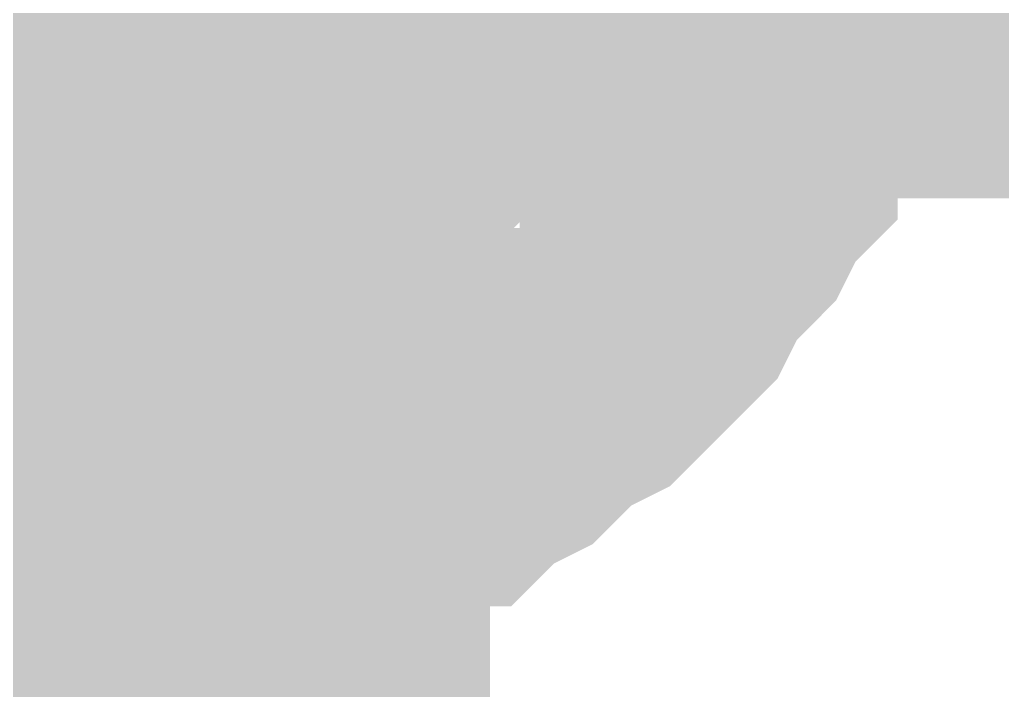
# Model space of a CAD drawing. Header units: inches. Extents: x 0 to 841, y 0 to 594.
# Drawn here: x 499.832 to 500.967, y 39.057 to 39.832 of the extents above; entities that cross this region are included whole.
import ezdxf

# ---------------------------------------------------------------- set-up
doc = ezdxf.new("R2010")
doc.units = ezdxf.units.IN
doc.layers.add('Sheet', color=255, linetype='Continuous')

msp = doc.modelspace()

# ---------------------------------------------------------------- linework, layer by layer
at = {"layer": 'Sheet'}
msp.add_lwpolyline([(499.746, 40, 0.508, 0.508, 1), (500.254, 40, 0.508, 0.508, 1)], format="xyseb", close=True, dxfattribs=at)
for points in [[(495.015, 39.9998, 0.7493, 0.7493, 0), (500.0006, 39.9998, 0.7493, 0.7493, 0)], [(505.0087, 39.9998, 0.7493, 0.7493, 0), (500.0006, 39.9998, 0.7493, 0.7493, 0)], [(500.0006, 39.9998, 0.7493, 0.7493, 0), (500.0006, 37.4843, 0.7493, 0.7493, 0)], [(500.7642, 39.9998, 0.2997, 0.2997, 0), (500.7642, 39.9549, 0.2997, 0.2997, 0), (500.7642, 39.9099, 0.2997, 0.2997, 0), (500.7642, 39.8875, 0.2997, 0.2997, 0), (500.7417, 39.8426, 0.2997, 0.2997, 0), (500.7417, 39.7976, 0.2997, 0.2997, 0), (500.7193, 39.7752, 0.2997, 0.2997, 0), (500.7193, 39.7303, 0.2997, 0.2997, 0), (500.6968, 39.7078, 0.2997, 0.2997, 0), (500.6968, 39.6629, 0.2997, 0.2997, 0), (500.6744, 39.6404, 0.2997, 0.2997, 0), (500.6519, 39.5955, 0.2997, 0.2997, 0), (500.6295, 39.573, 0.2997, 0.2997, 0), (500.607, 39.5506, 0.2997, 0.2997, 0), (500.5845, 39.5057, 0.2997, 0.2997, 0), (500.5621, 39.4832, 0.2997, 0.2997, 0), (500.5396, 39.4608, 0.2997, 0.2997, 0), (500.5172, 39.4383, 0.2997, 0.2997, 0), (500.4947, 39.4158, 0.2997, 0.2997, 0), (500.4498, 39.3934, 0.2997, 0.2997, 0), (500.4273, 39.3709, 0.2997, 0.2997, 0), (500.4049, 39.3485, 0.2997, 0.2997, 0), (500.36, 39.326, 0.2997, 0.2997, 0), (500.3375, 39.3035, 0.2997, 0.2997, 0), (500.2926, 39.3035, 0.2997, 0.2997, 0), (500.2701, 39.2811, 0.2997, 0.2997, 0), (500.2252, 39.2811, 0.2997, 0.2997, 0), (500.2028, 39.2586, 0.2997, 0.2997, 0), (500.1578, 39.2586, 0.2997, 0.2997, 0), (500.1129, 39.2362, 0.2997, 0.2997, 0), (500.0905, 39.2362, 0.2997, 0.2997, 0), (500.0456, 39.2362, 0.2997, 0.2997, 0), (500.0006, 39.2362, 0.2997, 0.2997, 0)], [(500.7642, 39.9998, 0.2997, 0.2997, 0), (500.7642, 39.9549, 0.2997, 0.2997, 0), (500.7642, 39.9099, 0.2997, 0.2997, 0), (500.7642, 39.8875, 0.2997, 0.2997, 0), (500.7417, 39.8426, 0.2997, 0.2997, 0), (500.7417, 39.7976, 0.2997, 0.2997, 0), (500.7193, 39.7752, 0.2997, 0.2997, 0), (500.7193, 39.7303, 0.2997, 0.2997, 0), (500.6968, 39.7078, 0.2997, 0.2997, 0), (500.6968, 39.6629, 0.2997, 0.2997, 0), (500.6744, 39.6404, 0.2997, 0.2997, 0), (500.6519, 39.5955, 0.2997, 0.2997, 0), (500.6295, 39.573, 0.2997, 0.2997, 0), (500.607, 39.5506, 0.2997, 0.2997, 0), (500.5845, 39.5057, 0.2997, 0.2997, 0), (500.5621, 39.4832, 0.2997, 0.2997, 0), (500.5396, 39.4608, 0.2997, 0.2997, 0), (500.5172, 39.4383, 0.2997, 0.2997, 0), (500.4947, 39.4158, 0.2997, 0.2997, 0), (500.4498, 39.3934, 0.2997, 0.2997, 0), (500.4273, 39.3709, 0.2997, 0.2997, 0), (500.4049, 39.3485, 0.2997, 0.2997, 0), (500.36, 39.326, 0.2997, 0.2997, 0), (500.3375, 39.3035, 0.2997, 0.2997, 0), (500.2926, 39.3035, 0.2997, 0.2997, 0), (500.2701, 39.2811, 0.2997, 0.2997, 0), (500.2252, 39.2811, 0.2997, 0.2997, 0), (500.2028, 39.2586, 0.2997, 0.2997, 0), (500.1578, 39.2586, 0.2997, 0.2997, 0), (500.1129, 39.2362, 0.2997, 0.2997, 0), (500.0905, 39.2362, 0.2997, 0.2997, 0), (500.0456, 39.2362, 0.2997, 0.2997, 0), (500.0006, 39.2362, 0.2997, 0.2997, 0)], [(500.7642, 39.9998, 0.2997, 0.2997, 0), (500.7642, 39.9549, 0.2997, 0.2997, 0), (500.7642, 39.9099, 0.2997, 0.2997, 0), (500.7642, 39.8875, 0.2997, 0.2997, 0), (500.7417, 39.8426, 0.2997, 0.2997, 0), (500.7417, 39.7976, 0.2997, 0.2997, 0), (500.7193, 39.7752, 0.2997, 0.2997, 0), (500.7193, 39.7303, 0.2997, 0.2997, 0), (500.6968, 39.7078, 0.2997, 0.2997, 0), (500.6968, 39.6629, 0.2997, 0.2997, 0), (500.6744, 39.6404, 0.2997, 0.2997, 0), (500.6519, 39.5955, 0.2997, 0.2997, 0), (500.6295, 39.573, 0.2997, 0.2997, 0), (500.607, 39.5506, 0.2997, 0.2997, 0), (500.5845, 39.5057, 0.2997, 0.2997, 0), (500.5621, 39.4832, 0.2997, 0.2997, 0), (500.5396, 39.4608, 0.2997, 0.2997, 0), (500.5172, 39.4383, 0.2997, 0.2997, 0), (500.4947, 39.4158, 0.2997, 0.2997, 0), (500.4498, 39.3934, 0.2997, 0.2997, 0), (500.4273, 39.3709, 0.2997, 0.2997, 0), (500.4049, 39.3485, 0.2997, 0.2997, 0), (500.36, 39.326, 0.2997, 0.2997, 0), (500.3375, 39.3035, 0.2997, 0.2997, 0), (500.2926, 39.3035, 0.2997, 0.2997, 0), (500.2701, 39.2811, 0.2997, 0.2997, 0), (500.2252, 39.2811, 0.2997, 0.2997, 0), (500.2028, 39.2586, 0.2997, 0.2997, 0), (500.1578, 39.2586, 0.2997, 0.2997, 0), (500.1129, 39.2362, 0.2997, 0.2997, 0), (500.0905, 39.2362, 0.2997, 0.2997, 0), (500.0456, 39.2362, 0.2997, 0.2997, 0), (500.0006, 39.2362, 0.2997, 0.2997, 0)], [(500.7642, 39.9998, 0.2997, 0.2997, 0), (500.7642, 39.9549, 0.2997, 0.2997, 0), (500.7642, 39.9099, 0.2997, 0.2997, 0), (500.7642, 39.8875, 0.2997, 0.2997, 0), (500.7417, 39.8426, 0.2997, 0.2997, 0), (500.7417, 39.7976, 0.2997, 0.2997, 0), (500.7193, 39.7752, 0.2997, 0.2997, 0), (500.7193, 39.7303, 0.2997, 0.2997, 0), (500.6968, 39.7078, 0.2997, 0.2997, 0), (500.6968, 39.6629, 0.2997, 0.2997, 0), (500.6744, 39.6404, 0.2997, 0.2997, 0), (500.6519, 39.5955, 0.2997, 0.2997, 0), (500.6295, 39.573, 0.2997, 0.2997, 0), (500.607, 39.5506, 0.2997, 0.2997, 0), (500.5845, 39.5057, 0.2997, 0.2997, 0), (500.5621, 39.4832, 0.2997, 0.2997, 0), (500.5396, 39.4608, 0.2997, 0.2997, 0), (500.5172, 39.4383, 0.2997, 0.2997, 0), (500.4947, 39.4158, 0.2997, 0.2997, 0), (500.4498, 39.3934, 0.2997, 0.2997, 0), (500.4273, 39.3709, 0.2997, 0.2997, 0), (500.4049, 39.3485, 0.2997, 0.2997, 0), (500.36, 39.326, 0.2997, 0.2997, 0), (500.3375, 39.3035, 0.2997, 0.2997, 0), (500.2926, 39.3035, 0.2997, 0.2997, 0), (500.2701, 39.2811, 0.2997, 0.2997, 0), (500.2252, 39.2811, 0.2997, 0.2997, 0), (500.2028, 39.2586, 0.2997, 0.2997, 0), (500.1578, 39.2586, 0.2997, 0.2997, 0), (500.1129, 39.2362, 0.2997, 0.2997, 0), (500.0905, 39.2362, 0.2997, 0.2997, 0), (500.0456, 39.2362, 0.2997, 0.2997, 0), (500.0006, 39.2362, 0.2997, 0.2997, 0)], [(500.5172, 39.9998, 0.2997, 0.2997, 0), (500.5172, 39.9773, 0.2997, 0.2997, 0), (500.5172, 39.9549, 0.2997, 0.2997, 0), (500.5172, 39.9099, 0.2997, 0.2997, 0), (500.5172, 39.8875, 0.2997, 0.2997, 0), (500.4947, 39.865, 0.2997, 0.2997, 0), (500.4947, 39.8426, 0.2997, 0.2997, 0), (500.4947, 39.8201, 0.2997, 0.2997, 0), (500.4723, 39.7976, 0.2997, 0.2997, 0), (500.4723, 39.7752, 0.2997, 0.2997, 0), (500.4498, 39.7527, 0.2997, 0.2997, 0), (500.4498, 39.7303, 0.2997, 0.2997, 0), (500.4273, 39.7078, 0.2997, 0.2997, 0), (500.4273, 39.6853, 0.2997, 0.2997, 0), (500.4049, 39.6629, 0.2997, 0.2997, 0), (500.3824, 39.6404, 0.2997, 0.2997, 0), (500.36, 39.6404, 0.2997, 0.2997, 0), (500.36, 39.618, 0.2997, 0.2997, 0), (500.3375, 39.5955, 0.2997, 0.2997, 0), (500.315, 39.573, 0.2997, 0.2997, 0), (500.2926, 39.573, 0.2997, 0.2997, 0), (500.2701, 39.5506, 0.2997, 0.2997, 0), (500.2477, 39.5506, 0.2997, 0.2997, 0), (500.2252, 39.5281, 0.2997, 0.2997, 0), (500.2028, 39.5281, 0.2997, 0.2997, 0), (500.1803, 39.5057, 0.2997, 0.2997, 0), (500.1578, 39.5057, 0.2997, 0.2997, 0), (500.1354, 39.5057, 0.2997, 0.2997, 0), (500.1129, 39.4832, 0.2997, 0.2997, 0), (500.0905, 39.4832, 0.2997, 0.2997, 0), (500.0456, 39.4832, 0.2997, 0.2997, 0), (500.0231, 39.4832, 0.2997, 0.2997, 0), (500.0006, 39.4832, 0.2997, 0.2997, 0)], [(500.5172, 39.9998, 0.2997, 0.2997, 0), (500.5172, 39.9773, 0.2997, 0.2997, 0), (500.5172, 39.9549, 0.2997, 0.2997, 0), (500.5172, 39.9099, 0.2997, 0.2997, 0), (500.5172, 39.8875, 0.2997, 0.2997, 0), (500.4947, 39.865, 0.2997, 0.2997, 0), (500.4947, 39.8426, 0.2997, 0.2997, 0), (500.4947, 39.8201, 0.2997, 0.2997, 0), (500.4723, 39.7976, 0.2997, 0.2997, 0), (500.4723, 39.7752, 0.2997, 0.2997, 0), (500.4498, 39.7527, 0.2997, 0.2997, 0), (500.4498, 39.7303, 0.2997, 0.2997, 0), (500.4273, 39.7078, 0.2997, 0.2997, 0), (500.4273, 39.6853, 0.2997, 0.2997, 0), (500.4049, 39.6629, 0.2997, 0.2997, 0), (500.3824, 39.6404, 0.2997, 0.2997, 0), (500.36, 39.6404, 0.2997, 0.2997, 0), (500.36, 39.618, 0.2997, 0.2997, 0), (500.3375, 39.5955, 0.2997, 0.2997, 0), (500.315, 39.573, 0.2997, 0.2997, 0), (500.2926, 39.573, 0.2997, 0.2997, 0), (500.2701, 39.5506, 0.2997, 0.2997, 0), (500.2477, 39.5506, 0.2997, 0.2997, 0), (500.2252, 39.5281, 0.2997, 0.2997, 0), (500.2028, 39.5281, 0.2997, 0.2997, 0), (500.1803, 39.5057, 0.2997, 0.2997, 0), (500.1578, 39.5057, 0.2997, 0.2997, 0), (500.1354, 39.5057, 0.2997, 0.2997, 0), (500.1129, 39.4832, 0.2997, 0.2997, 0), (500.0905, 39.4832, 0.2997, 0.2997, 0), (500.0456, 39.4832, 0.2997, 0.2997, 0), (500.0231, 39.4832, 0.2997, 0.2997, 0), (500.0006, 39.4832, 0.2997, 0.2997, 0)], [(500.5172, 39.9998, 0.2997, 0.2997, 0), (500.5172, 39.9773, 0.2997, 0.2997, 0), (500.5172, 39.9549, 0.2997, 0.2997, 0), (500.5172, 39.9099, 0.2997, 0.2997, 0), (500.5172, 39.8875, 0.2997, 0.2997, 0), (500.4947, 39.865, 0.2997, 0.2997, 0), (500.4947, 39.8426, 0.2997, 0.2997, 0), (500.4947, 39.8201, 0.2997, 0.2997, 0), (500.4723, 39.7976, 0.2997, 0.2997, 0), (500.4723, 39.7752, 0.2997, 0.2997, 0), (500.4498, 39.7527, 0.2997, 0.2997, 0), (500.4498, 39.7303, 0.2997, 0.2997, 0), (500.4273, 39.7078, 0.2997, 0.2997, 0), (500.4273, 39.6853, 0.2997, 0.2997, 0), (500.4049, 39.6629, 0.2997, 0.2997, 0), (500.3824, 39.6404, 0.2997, 0.2997, 0), (500.36, 39.6404, 0.2997, 0.2997, 0), (500.36, 39.618, 0.2997, 0.2997, 0), (500.3375, 39.5955, 0.2997, 0.2997, 0), (500.315, 39.573, 0.2997, 0.2997, 0), (500.2926, 39.573, 0.2997, 0.2997, 0), (500.2701, 39.5506, 0.2997, 0.2997, 0), (500.2477, 39.5506, 0.2997, 0.2997, 0), (500.2252, 39.5281, 0.2997, 0.2997, 0), (500.2028, 39.5281, 0.2997, 0.2997, 0), (500.1803, 39.5057, 0.2997, 0.2997, 0), (500.1578, 39.5057, 0.2997, 0.2997, 0), (500.1354, 39.5057, 0.2997, 0.2997, 0), (500.1129, 39.4832, 0.2997, 0.2997, 0), (500.0905, 39.4832, 0.2997, 0.2997, 0), (500.0456, 39.4832, 0.2997, 0.2997, 0), (500.0231, 39.4832, 0.2997, 0.2997, 0), (500.0006, 39.4832, 0.2997, 0.2997, 0)], [(500.7642, 39.8875, 0.0991, 0.0991, 0), (500.7417, 39.8426, 0.0991, 0.0991, 0), (500.7417, 39.7976, 0.0991, 0.0991, 0), (500.7193, 39.7752, 0.0991, 0.0991, 0), (500.7193, 39.7303, 0.0991, 0.0991, 0), (500.6968, 39.7078, 0.0991, 0.0991, 0), (500.6968, 39.6629, 0.0991, 0.0991, 0), (500.6744, 39.6404, 0.0991, 0.0991, 0), (500.6519, 39.5955, 0.0991, 0.0991, 0), (500.6295, 39.573, 0.0991, 0.0991, 0), (500.607, 39.5506, 0.0991, 0.0991, 0), (500.5845, 39.5057, 0.0991, 0.0991, 0), (500.5621, 39.4832, 0.0991, 0.0991, 0), (500.5396, 39.4608, 0.0991, 0.0991, 0), (500.5172, 39.4383, 0.0991, 0.0991, 0), (500.4947, 39.4158, 0.0991, 0.0991, 0), (500.4498, 39.3934, 0.0991, 0.0991, 0), (500.4273, 39.3709, 0.0991, 0.0991, 0), (500.4049, 39.3485, 0.0991, 0.0991, 0), (500.36, 39.326, 0.0991, 0.0991, 0), (500.3375, 39.3035, 0.0991, 0.0991, 0), (500.2926, 39.3035, 0.0991, 0.0991, 0), (500.2701, 39.2811, 0.0991, 0.0991, 0), (500.2252, 39.2811, 0.0991, 0.0991, 0), (500.2028, 39.2586, 0.0991, 0.0991, 0), (500.1578, 39.2586, 0.0991, 0.0991, 0), (500.1129, 39.2362, 0.0991, 0.0991, 0), (500.0905, 39.2362, 0.0991, 0.0991, 0), (500.0456, 39.2362, 0.0991, 0.0991, 0), (500.0006, 39.2362, 0.0991, 0.0991, 0)], [(500.7642, 39.8875, 0.0991, 0.0991, 0), (500.7417, 39.8426, 0.0991, 0.0991, 0), (500.7417, 39.7976, 0.0991, 0.0991, 0), (500.7193, 39.7752, 0.0991, 0.0991, 0), (500.7193, 39.7303, 0.0991, 0.0991, 0), (500.6968, 39.7078, 0.0991, 0.0991, 0), (500.6968, 39.6629, 0.0991, 0.0991, 0), (500.6744, 39.6404, 0.0991, 0.0991, 0), (500.6519, 39.5955, 0.0991, 0.0991, 0), (500.6295, 39.573, 0.0991, 0.0991, 0), (500.607, 39.5506, 0.0991, 0.0991, 0), (500.5845, 39.5057, 0.0991, 0.0991, 0), (500.5621, 39.4832, 0.0991, 0.0991, 0), (500.5396, 39.4608, 0.0991, 0.0991, 0), (500.5172, 39.4383, 0.0991, 0.0991, 0), (500.4947, 39.4158, 0.0991, 0.0991, 0), (500.4498, 39.3934, 0.0991, 0.0991, 0), (500.4273, 39.3709, 0.0991, 0.0991, 0), (500.4049, 39.3485, 0.0991, 0.0991, 0), (500.36, 39.326, 0.0991, 0.0991, 0), (500.3375, 39.3035, 0.0991, 0.0991, 0), (500.2926, 39.3035, 0.0991, 0.0991, 0), (500.2701, 39.2811, 0.0991, 0.0991, 0), (500.2252, 39.2811, 0.0991, 0.0991, 0), (500.2028, 39.2586, 0.0991, 0.0991, 0), (500.1578, 39.2586, 0.0991, 0.0991, 0), (500.1129, 39.2362, 0.0991, 0.0991, 0), (500.0905, 39.2362, 0.0991, 0.0991, 0), (500.0456, 39.2362, 0.0991, 0.0991, 0), (500.0006, 39.2362, 0.0991, 0.0991, 0)], [(500.7642, 39.8875, 0.0991, 0.0991, 0), (500.7417, 39.8426, 0.0991, 0.0991, 0), (500.7417, 39.7976, 0.0991, 0.0991, 0), (500.7193, 39.7752, 0.0991, 0.0991, 0), (500.7193, 39.7303, 0.0991, 0.0991, 0), (500.6968, 39.7078, 0.0991, 0.0991, 0), (500.6968, 39.6629, 0.0991, 0.0991, 0), (500.6744, 39.6404, 0.0991, 0.0991, 0), (500.6519, 39.5955, 0.0991, 0.0991, 0), (500.6295, 39.573, 0.0991, 0.0991, 0), (500.607, 39.5506, 0.0991, 0.0991, 0), (500.5845, 39.5057, 0.0991, 0.0991, 0), (500.5621, 39.4832, 0.0991, 0.0991, 0), (500.5396, 39.4608, 0.0991, 0.0991, 0), (500.5172, 39.4383, 0.0991, 0.0991, 0), (500.4947, 39.4158, 0.0991, 0.0991, 0), (500.4498, 39.3934, 0.0991, 0.0991, 0), (500.4273, 39.3709, 0.0991, 0.0991, 0), (500.4049, 39.3485, 0.0991, 0.0991, 0), (500.36, 39.326, 0.0991, 0.0991, 0), (500.3375, 39.3035, 0.0991, 0.0991, 0), (500.2926, 39.3035, 0.0991, 0.0991, 0), (500.2701, 39.2811, 0.0991, 0.0991, 0), (500.2252, 39.2811, 0.0991, 0.0991, 0), (500.2028, 39.2586, 0.0991, 0.0991, 0), (500.1578, 39.2586, 0.0991, 0.0991, 0), (500.1129, 39.2362, 0.0991, 0.0991, 0), (500.0905, 39.2362, 0.0991, 0.0991, 0), (500.0456, 39.2362, 0.0991, 0.0991, 0), (500.0006, 39.2362, 0.0991, 0.0991, 0)], [(500.7642, 39.8875, 0.0991, 0.0991, 0), (500.7417, 39.8426, 0.0991, 0.0991, 0), (500.7417, 39.7976, 0.0991, 0.0991, 0), (500.7193, 39.7752, 0.0991, 0.0991, 0), (500.7193, 39.7303, 0.0991, 0.0991, 0), (500.6968, 39.7078, 0.0991, 0.0991, 0), (500.6968, 39.6629, 0.0991, 0.0991, 0), (500.6744, 39.6404, 0.0991, 0.0991, 0), (500.6519, 39.5955, 0.0991, 0.0991, 0), (500.6295, 39.573, 0.0991, 0.0991, 0), (500.607, 39.5506, 0.0991, 0.0991, 0), (500.5845, 39.5057, 0.0991, 0.0991, 0), (500.5621, 39.4832, 0.0991, 0.0991, 0), (500.5396, 39.4608, 0.0991, 0.0991, 0), (500.5172, 39.4383, 0.0991, 0.0991, 0), (500.4947, 39.4158, 0.0991, 0.0991, 0), (500.4498, 39.3934, 0.0991, 0.0991, 0), (500.4273, 39.3709, 0.0991, 0.0991, 0), (500.4049, 39.3485, 0.0991, 0.0991, 0), (500.36, 39.326, 0.0991, 0.0991, 0), (500.3375, 39.3035, 0.0991, 0.0991, 0), (500.2926, 39.3035, 0.0991, 0.0991, 0), (500.2701, 39.2811, 0.0991, 0.0991, 0), (500.2252, 39.2811, 0.0991, 0.0991, 0), (500.2028, 39.2586, 0.0991, 0.0991, 0), (500.1578, 39.2586, 0.0991, 0.0991, 0), (500.1129, 39.2362, 0.0991, 0.0991, 0), (500.0905, 39.2362, 0.0991, 0.0991, 0), (500.0456, 39.2362, 0.0991, 0.0991, 0), (500.0006, 39.2362, 0.0991, 0.0991, 0)], [(500.5172, 39.8875, 0.0991, 0.0991, 0), (500.4947, 39.865, 0.0991, 0.0991, 0), (500.4947, 39.8426, 0.0991, 0.0991, 0), (500.4947, 39.8201, 0.0991, 0.0991, 0), (500.4723, 39.7976, 0.0991, 0.0991, 0), (500.4723, 39.7752, 0.0991, 0.0991, 0), (500.4498, 39.7527, 0.0991, 0.0991, 0), (500.4498, 39.7303, 0.0991, 0.0991, 0), (500.4273, 39.7078, 0.0991, 0.0991, 0), (500.4273, 39.6853, 0.0991, 0.0991, 0), (500.4049, 39.6629, 0.0991, 0.0991, 0), (500.3824, 39.6404, 0.0991, 0.0991, 0), (500.36, 39.6404, 0.0991, 0.0991, 0), (500.36, 39.618, 0.0991, 0.0991, 0), (500.3375, 39.5955, 0.0991, 0.0991, 0), (500.315, 39.573, 0.0991, 0.0991, 0), (500.2926, 39.573, 0.0991, 0.0991, 0), (500.2701, 39.5506, 0.0991, 0.0991, 0), (500.2477, 39.5506, 0.0991, 0.0991, 0), (500.2252, 39.5281, 0.0991, 0.0991, 0), (500.2028, 39.5281, 0.0991, 0.0991, 0), (500.1803, 39.5057, 0.0991, 0.0991, 0), (500.1578, 39.5057, 0.0991, 0.0991, 0), (500.1354, 39.5057, 0.0991, 0.0991, 0), (500.1129, 39.4832, 0.0991, 0.0991, 0), (500.0905, 39.4832, 0.0991, 0.0991, 0), (500.0456, 39.4832, 0.0991, 0.0991, 0), (500.0231, 39.4832, 0.0991, 0.0991, 0), (500.0006, 39.4832, 0.0991, 0.0991, 0)], [(500.5172, 39.8875, 0.0991, 0.0991, 0), (500.4947, 39.865, 0.0991, 0.0991, 0), (500.4947, 39.8426, 0.0991, 0.0991, 0), (500.4947, 39.8201, 0.0991, 0.0991, 0), (500.4723, 39.7976, 0.0991, 0.0991, 0), (500.4723, 39.7752, 0.0991, 0.0991, 0), (500.4498, 39.7527, 0.0991, 0.0991, 0), (500.4498, 39.7303, 0.0991, 0.0991, 0), (500.4273, 39.7078, 0.0991, 0.0991, 0), (500.4273, 39.6853, 0.0991, 0.0991, 0), (500.4049, 39.6629, 0.0991, 0.0991, 0), (500.3824, 39.6404, 0.0991, 0.0991, 0), (500.36, 39.6404, 0.0991, 0.0991, 0), (500.36, 39.618, 0.0991, 0.0991, 0), (500.3375, 39.5955, 0.0991, 0.0991, 0), (500.315, 39.573, 0.0991, 0.0991, 0), (500.2926, 39.573, 0.0991, 0.0991, 0), (500.2701, 39.5506, 0.0991, 0.0991, 0), (500.2477, 39.5506, 0.0991, 0.0991, 0), (500.2252, 39.5281, 0.0991, 0.0991, 0), (500.2028, 39.5281, 0.0991, 0.0991, 0), (500.1803, 39.5057, 0.0991, 0.0991, 0), (500.1578, 39.5057, 0.0991, 0.0991, 0), (500.1354, 39.5057, 0.0991, 0.0991, 0), (500.1129, 39.4832, 0.0991, 0.0991, 0), (500.0905, 39.4832, 0.0991, 0.0991, 0), (500.0456, 39.4832, 0.0991, 0.0991, 0), (500.0231, 39.4832, 0.0991, 0.0991, 0), (500.0006, 39.4832, 0.0991, 0.0991, 0)], [(500.5172, 39.8875, 0.0991, 0.0991, 0), (500.4947, 39.865, 0.0991, 0.0991, 0), (500.4947, 39.8426, 0.0991, 0.0991, 0), (500.4947, 39.8201, 0.0991, 0.0991, 0), (500.4723, 39.7976, 0.0991, 0.0991, 0), (500.4723, 39.7752, 0.0991, 0.0991, 0), (500.4498, 39.7527, 0.0991, 0.0991, 0), (500.4498, 39.7303, 0.0991, 0.0991, 0), (500.4273, 39.7078, 0.0991, 0.0991, 0), (500.4273, 39.6853, 0.0991, 0.0991, 0), (500.4049, 39.6629, 0.0991, 0.0991, 0), (500.3824, 39.6404, 0.0991, 0.0991, 0), (500.36, 39.6404, 0.0991, 0.0991, 0), (500.36, 39.618, 0.0991, 0.0991, 0), (500.3375, 39.5955, 0.0991, 0.0991, 0), (500.315, 39.573, 0.0991, 0.0991, 0), (500.2926, 39.573, 0.0991, 0.0991, 0), (500.2701, 39.5506, 0.0991, 0.0991, 0), (500.2477, 39.5506, 0.0991, 0.0991, 0), (500.2252, 39.5281, 0.0991, 0.0991, 0), (500.2028, 39.5281, 0.0991, 0.0991, 0), (500.1803, 39.5057, 0.0991, 0.0991, 0), (500.1578, 39.5057, 0.0991, 0.0991, 0), (500.1354, 39.5057, 0.0991, 0.0991, 0), (500.1129, 39.4832, 0.0991, 0.0991, 0), (500.0905, 39.4832, 0.0991, 0.0991, 0), (500.0456, 39.4832, 0.0991, 0.0991, 0), (500.0231, 39.4832, 0.0991, 0.0991, 0), (500.0006, 39.4832, 0.0991, 0.0991, 0)], [(500.0006, 39.4832, 0.2997, 0.2997, 0), (499.9782, 39.4832, 0.2997, 0.2997, 0), (499.9557, 39.4832, 0.2997, 0.2997, 0), (499.9333, 39.4832, 0.2997, 0.2997, 0), (499.9108, 39.4832, 0.2997, 0.2997, 0), (499.8884, 39.5057, 0.2997, 0.2997, 0), (499.8659, 39.5057, 0.2997, 0.2997, 0), (499.821, 39.5057, 0.2997, 0.2997, 0), (499.821, 39.5281, 0.2997, 0.2997, 0), (499.7985, 39.5281, 0.2997, 0.2997, 0), (499.7761, 39.5506, 0.2997, 0.2997, 0), (499.7536, 39.5506, 0.2997, 0.2997, 0), (499.7311, 39.573, 0.2997, 0.2997, 0), (499.7087, 39.573, 0.2997, 0.2997, 0), (499.6862, 39.5955, 0.2997, 0.2997, 0), (499.6638, 39.618, 0.2997, 0.2997, 0)], [(500.0006, 39.4832, 0.2997, 0.2997, 0), (499.9782, 39.4832, 0.2997, 0.2997, 0), (499.9557, 39.4832, 0.2997, 0.2997, 0), (499.9333, 39.4832, 0.2997, 0.2997, 0), (499.9108, 39.4832, 0.2997, 0.2997, 0), (499.8884, 39.5057, 0.2997, 0.2997, 0), (499.8659, 39.5057, 0.2997, 0.2997, 0), (499.821, 39.5057, 0.2997, 0.2997, 0), (499.821, 39.5281, 0.2997, 0.2997, 0), (499.7985, 39.5281, 0.2997, 0.2997, 0), (499.7761, 39.5506, 0.2997, 0.2997, 0), (499.7536, 39.5506, 0.2997, 0.2997, 0), (499.7311, 39.573, 0.2997, 0.2997, 0), (499.7087, 39.573, 0.2997, 0.2997, 0), (499.6862, 39.5955, 0.2997, 0.2997, 0), (499.6638, 39.618, 0.2997, 0.2997, 0)], [(500.0006, 39.4832, 0.2997, 0.2997, 0), (499.9782, 39.4832, 0.2997, 0.2997, 0), (499.9557, 39.4832, 0.2997, 0.2997, 0), (499.9333, 39.4832, 0.2997, 0.2997, 0), (499.9108, 39.4832, 0.2997, 0.2997, 0), (499.8884, 39.5057, 0.2997, 0.2997, 0), (499.8659, 39.5057, 0.2997, 0.2997, 0), (499.821, 39.5057, 0.2997, 0.2997, 0), (499.821, 39.5281, 0.2997, 0.2997, 0), (499.7985, 39.5281, 0.2997, 0.2997, 0), (499.7761, 39.5506, 0.2997, 0.2997, 0), (499.7536, 39.5506, 0.2997, 0.2997, 0), (499.7311, 39.573, 0.2997, 0.2997, 0), (499.7087, 39.573, 0.2997, 0.2997, 0), (499.6862, 39.5955, 0.2997, 0.2997, 0), (499.6638, 39.618, 0.2997, 0.2997, 0)], [(500.0006, 39.4832, 0.0991, 0.0991, 0), (499.9782, 39.4832, 0.0991, 0.0991, 0), (499.9557, 39.4832, 0.0991, 0.0991, 0), (499.9333, 39.4832, 0.0991, 0.0991, 0), (499.9108, 39.4832, 0.0991, 0.0991, 0), (499.8884, 39.5057, 0.0991, 0.0991, 0), (499.8659, 39.5057, 0.0991, 0.0991, 0), (499.821, 39.5057, 0.0991, 0.0991, 0), (499.821, 39.5281, 0.0991, 0.0991, 0), (499.7985, 39.5281, 0.0991, 0.0991, 0), (499.7761, 39.5506, 0.0991, 0.0991, 0)], [(500.0006, 39.4832, 0.0991, 0.0991, 0), (499.9782, 39.4832, 0.0991, 0.0991, 0), (499.9557, 39.4832, 0.0991, 0.0991, 0), (499.9333, 39.4832, 0.0991, 0.0991, 0), (499.9108, 39.4832, 0.0991, 0.0991, 0), (499.8884, 39.5057, 0.0991, 0.0991, 0), (499.8659, 39.5057, 0.0991, 0.0991, 0), (499.821, 39.5057, 0.0991, 0.0991, 0), (499.821, 39.5281, 0.0991, 0.0991, 0), (499.7985, 39.5281, 0.0991, 0.0991, 0), (499.7761, 39.5506, 0.0991, 0.0991, 0)], [(500.0006, 39.4832, 0.0991, 0.0991, 0), (499.9782, 39.4832, 0.0991, 0.0991, 0), (499.9557, 39.4832, 0.0991, 0.0991, 0), (499.9333, 39.4832, 0.0991, 0.0991, 0), (499.9108, 39.4832, 0.0991, 0.0991, 0), (499.8884, 39.5057, 0.0991, 0.0991, 0), (499.8659, 39.5057, 0.0991, 0.0991, 0), (499.821, 39.5057, 0.0991, 0.0991, 0), (499.821, 39.5281, 0.0991, 0.0991, 0), (499.7985, 39.5281, 0.0991, 0.0991, 0), (499.7761, 39.5506, 0.0991, 0.0991, 0)], [(500.0006, 39.2362, 0.2997, 0.2997, 0), (499.9557, 39.2362, 0.2997, 0.2997, 0), (499.9108, 39.2362, 0.2997, 0.2997, 0), (499.8884, 39.2362, 0.2997, 0.2997, 0), (499.8434, 39.2586, 0.2997, 0.2997, 0), (499.7985, 39.2586, 0.2997, 0.2997, 0), (499.7761, 39.2811, 0.2997, 0.2997, 0), (499.7311, 39.2811, 0.2997, 0.2997, 0), (499.7087, 39.3035, 0.2997, 0.2997, 0), (499.6638, 39.3035, 0.2997, 0.2997, 0)], [(500.0006, 39.2362, 0.2997, 0.2997, 0), (499.9557, 39.2362, 0.2997, 0.2997, 0), (499.9108, 39.2362, 0.2997, 0.2997, 0), (499.8884, 39.2362, 0.2997, 0.2997, 0), (499.8434, 39.2586, 0.2997, 0.2997, 0), (499.7985, 39.2586, 0.2997, 0.2997, 0), (499.7761, 39.2811, 0.2997, 0.2997, 0), (499.7311, 39.2811, 0.2997, 0.2997, 0), (499.7087, 39.3035, 0.2997, 0.2997, 0), (499.6638, 39.3035, 0.2997, 0.2997, 0)], [(500.0006, 39.2362, 0.2997, 0.2997, 0), (499.9557, 39.2362, 0.2997, 0.2997, 0), (499.9108, 39.2362, 0.2997, 0.2997, 0), (499.8884, 39.2362, 0.2997, 0.2997, 0), (499.8434, 39.2586, 0.2997, 0.2997, 0), (499.7985, 39.2586, 0.2997, 0.2997, 0), (499.7761, 39.2811, 0.2997, 0.2997, 0), (499.7311, 39.2811, 0.2997, 0.2997, 0), (499.7087, 39.3035, 0.2997, 0.2997, 0), (499.6638, 39.3035, 0.2997, 0.2997, 0)], [(500.0006, 39.2362, 0.2997, 0.2997, 0), (499.9557, 39.2362, 0.2997, 0.2997, 0), (499.9108, 39.2362, 0.2997, 0.2997, 0), (499.8884, 39.2362, 0.2997, 0.2997, 0), (499.8434, 39.2586, 0.2997, 0.2997, 0), (499.7985, 39.2586, 0.2997, 0.2997, 0), (499.7761, 39.2811, 0.2997, 0.2997, 0), (499.7311, 39.2811, 0.2997, 0.2997, 0), (499.7087, 39.3035, 0.2997, 0.2997, 0), (499.6638, 39.3035, 0.2997, 0.2997, 0)], [(500.0006, 39.2362, 0.0991, 0.0991, 0), (499.9557, 39.2362, 0.0991, 0.0991, 0), (499.9108, 39.2362, 0.0991, 0.0991, 0), (499.8884, 39.2362, 0.0991, 0.0991, 0), (499.8434, 39.2586, 0.0991, 0.0991, 0), (499.7985, 39.2586, 0.0991, 0.0991, 0), (499.7761, 39.2811, 0.0991, 0.0991, 0)], [(500.0006, 39.2362, 0.0991, 0.0991, 0), (499.9557, 39.2362, 0.0991, 0.0991, 0), (499.9108, 39.2362, 0.0991, 0.0991, 0), (499.8884, 39.2362, 0.0991, 0.0991, 0), (499.8434, 39.2586, 0.0991, 0.0991, 0), (499.7985, 39.2586, 0.0991, 0.0991, 0), (499.7761, 39.2811, 0.0991, 0.0991, 0)], [(500.0006, 39.2362, 0.0991, 0.0991, 0), (499.9557, 39.2362, 0.0991, 0.0991, 0), (499.9108, 39.2362, 0.0991, 0.0991, 0), (499.8884, 39.2362, 0.0991, 0.0991, 0), (499.8434, 39.2586, 0.0991, 0.0991, 0), (499.7985, 39.2586, 0.0991, 0.0991, 0), (499.7761, 39.2811, 0.0991, 0.0991, 0)], [(500.0006, 39.2362, 0.0991, 0.0991, 0), (499.9557, 39.2362, 0.0991, 0.0991, 0), (499.9108, 39.2362, 0.0991, 0.0991, 0), (499.8884, 39.2362, 0.0991, 0.0991, 0), (499.8434, 39.2586, 0.0991, 0.0991, 0), (499.7985, 39.2586, 0.0991, 0.0991, 0), (499.7761, 39.2811, 0.0991, 0.0991, 0)]]:
    msp.add_lwpolyline(points, format="xyseb", dxfattribs=at)

doc.saveas('drawing.dxf')
